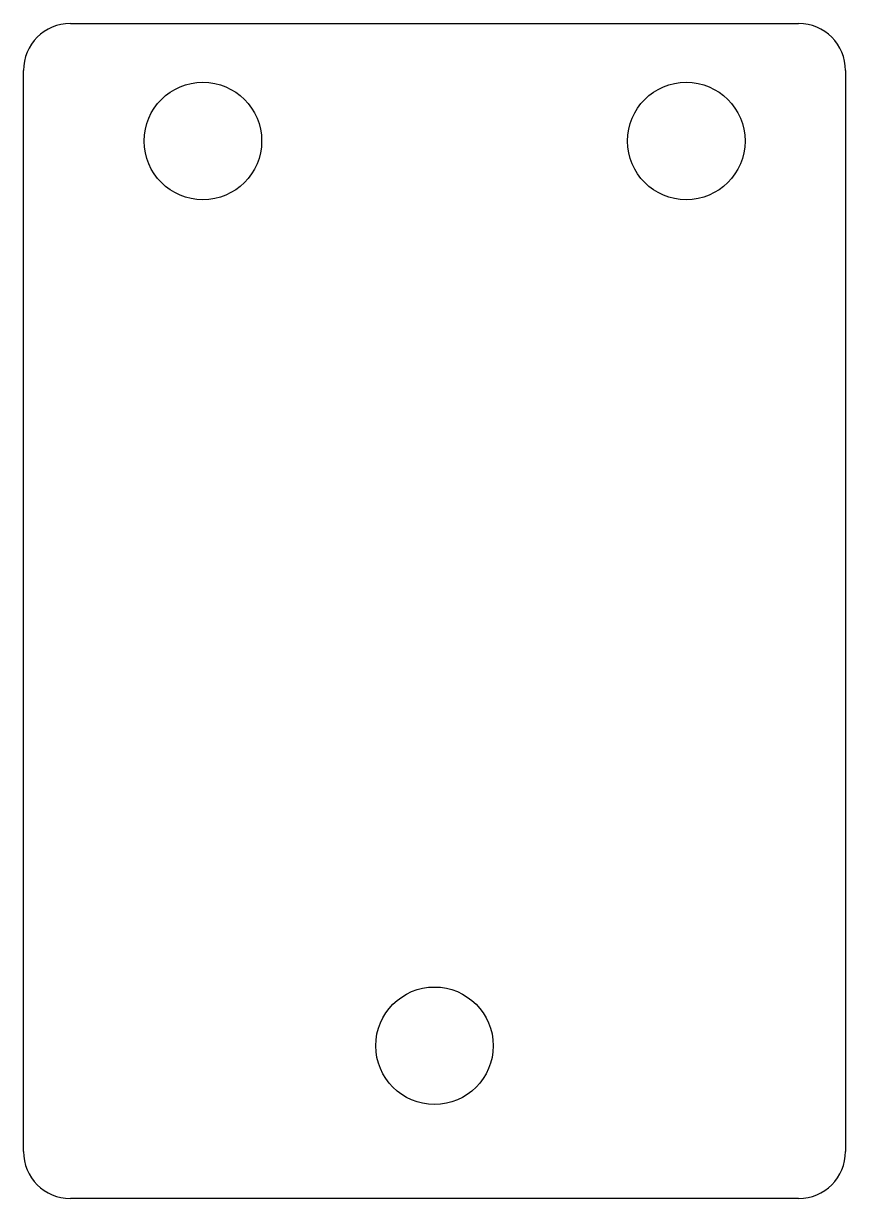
# Model space of a CAD drawing. Header units: millimetres. Extents: x -17.5 to 17.5, y -35 to 15.
import ezdxf

# ---------------------------------------------------------------- set-up
doc = ezdxf.new("R2010")
doc.units = ezdxf.units.MM

msp = doc.modelspace()

# ---------------------------------------------------------------- linework, layer by layer
at = {"color": 7, "linetype": 'Continuous', "lineweight": 25}
for p, q in [((-15.5, 15), (15.5, 15)), ((-17.5, -33), (-17.5, 13)), ((17.5, 13), (17.5, -33)), ((15.5, -35), (-15.5, -35))]:
    msp.add_line(p, q, dxfattribs=at)
for centre in [(10.721, 10), (-9.859, 10), (0, -28.5)]:
    msp.add_circle(centre, 2.5, dxfattribs=at)
for centre, start, end in [((-15.5, 13), 90, 180), ((15.5, 13), 0, 90), ((-15.5, -33), 180, 270), ((15.5, -33), 270, 0)]:
    msp.add_arc(centre, 2, start, end, dxfattribs=at)

doc.saveas('drawing.dxf')
